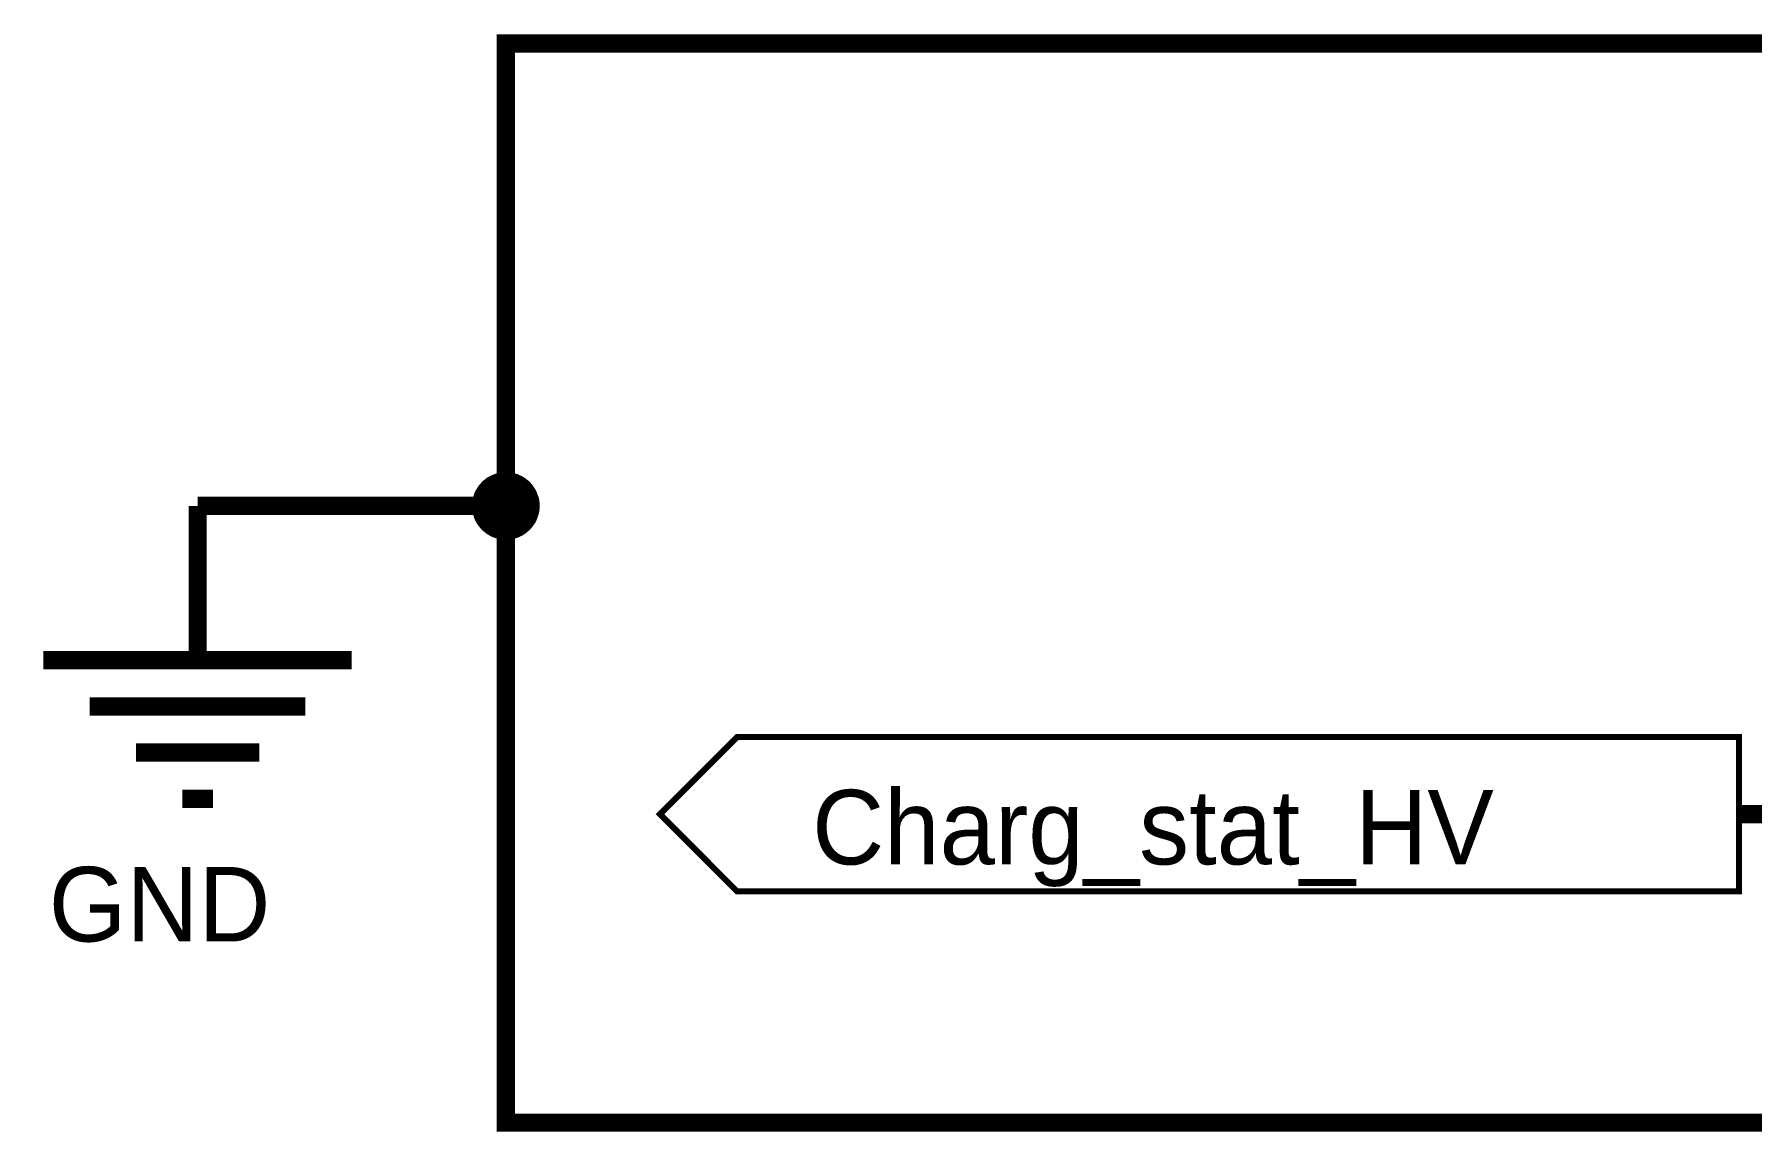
# Model space of a CAD drawing. Header units: millimetres. Extents: x 0 to 9.5, y 0 to 7.5.
# Drawn here: x 1.195 to 2.309, y 5.994 to 6.706 of the extents above; entities that cross this region are included whole.
import ezdxf

# ---------------------------------------------------------------- set-up
doc = ezdxf.new("R2010")
doc.units = ezdxf.units.MM
doc.header["$MEASUREMENT"] = 0
doc.layers.add('Sheet', color=255, linetype='Continuous')

msp = doc.modelspace()

# ---------------------------------------------------------------- linework, layer by layer
at = {"layer": 'Sheet'}
for points, const_width in [([(2.6003, 6.7), (1.5005, 6.7), (1.5005, 6.4), (1.5005, 5.9999), (2.5004, 5.9999)], 0.0118), ([(1.4805, 6.4), (1.4805, 6.401), (1.4806, 6.4021), (1.4807, 6.403), (1.4809, 6.4041), (1.4811, 6.405), (1.4814, 6.4059), (1.4817, 6.4069), (1.482, 6.4078), (1.4824, 6.4086), (1.4829, 6.4095), (1.4834, 6.4103), (1.4839, 6.4111), (1.4844, 6.4119), (1.4851, 6.4127), (1.4857, 6.4134), (1.4863, 6.4141), (1.487, 6.4148), (1.4878, 6.4154), (1.4885, 6.4159), (1.4893, 6.4166), (1.4901, 6.417), (1.4909, 6.4175), (1.4918, 6.4179), (1.4927, 6.4183), (1.4936, 6.4187), (1.4945, 6.419), (1.4955, 6.4193), (1.4964, 6.4195), (1.4975, 6.4197), (1.4984, 6.4198), (1.4994, 6.4199), (1.5005, 6.4199)], 0.0039), ([(1.4805, 6.4), (1.4805, 6.401), (1.4806, 6.4021), (1.4807, 6.403), (1.4809, 6.4041), (1.4811, 6.405), (1.4814, 6.4059), (1.4817, 6.4069), (1.482, 6.4078), (1.4824, 6.4086), (1.4829, 6.4095), (1.4834, 6.4103), (1.4839, 6.4111), (1.4844, 6.4119), (1.4851, 6.4127), (1.4857, 6.4134), (1.4863, 6.4141), (1.487, 6.4148), (1.4878, 6.4154), (1.4885, 6.4159), (1.4893, 6.4166), (1.4901, 6.417), (1.4909, 6.4175), (1.4918, 6.4179), (1.4927, 6.4183), (1.4936, 6.4187), (1.4945, 6.419), (1.4955, 6.4193), (1.4964, 6.4195), (1.4975, 6.4197), (1.4984, 6.4198), (1.4994, 6.4199), (1.5005, 6.4199)], 0.0039), ([(1.4805, 6.4), (1.4805, 6.401), (1.4806, 6.4021), (1.4807, 6.403), (1.4809, 6.4041), (1.4811, 6.405), (1.4814, 6.4059), (1.4817, 6.4069), (1.482, 6.4078), (1.4824, 6.4086), (1.4829, 6.4095), (1.4834, 6.4103), (1.4839, 6.4111), (1.4844, 6.4119), (1.4851, 6.4127), (1.4857, 6.4134), (1.4863, 6.4141), (1.487, 6.4148), (1.4878, 6.4154), (1.4885, 6.4159), (1.4893, 6.4166), (1.4901, 6.417), (1.4909, 6.4175), (1.4918, 6.4179), (1.4927, 6.4183), (1.4936, 6.4187), (1.4945, 6.419), (1.4955, 6.4193), (1.4964, 6.4195), (1.4975, 6.4197), (1.4984, 6.4198), (1.4994, 6.4199), (1.5005, 6.4199)], 0.0039), ([(1.4805, 6.4), (1.4805, 6.401), (1.4806, 6.4021), (1.4807, 6.403), (1.4809, 6.4041), (1.4811, 6.405), (1.4814, 6.4059), (1.4817, 6.4069), (1.482, 6.4078), (1.4824, 6.4086), (1.4829, 6.4095), (1.4834, 6.4103), (1.4839, 6.4111), (1.4844, 6.4119), (1.4851, 6.4127), (1.4857, 6.4134), (1.4863, 6.4141), (1.487, 6.4148), (1.4878, 6.4154), (1.4885, 6.4159), (1.4893, 6.4166), (1.4901, 6.417), (1.4909, 6.4175), (1.4918, 6.4179), (1.4927, 6.4183), (1.4936, 6.4187), (1.4945, 6.419), (1.4955, 6.4193), (1.4964, 6.4195), (1.4975, 6.4197), (1.4984, 6.4198), (1.4994, 6.4199), (1.5005, 6.4199)], 0.0039), ([(1.4805, 6.4), (1.4805, 6.401), (1.4806, 6.4021), (1.4807, 6.403), (1.4809, 6.4041), (1.4811, 6.405), (1.4814, 6.4059), (1.4817, 6.4069), (1.482, 6.4078), (1.4824, 6.4086), (1.4829, 6.4095), (1.4834, 6.4103), (1.4839, 6.4111), (1.4844, 6.4119), (1.4851, 6.4127), (1.4857, 6.4134), (1.4863, 6.4141), (1.487, 6.4148), (1.4878, 6.4154), (1.4885, 6.4159), (1.4893, 6.4166), (1.4901, 6.417), (1.4909, 6.4175), (1.4918, 6.4179), (1.4927, 6.4183), (1.4936, 6.4187), (1.4945, 6.419), (1.4955, 6.4193), (1.4964, 6.4195), (1.4975, 6.4197), (1.4984, 6.4198), (1.4994, 6.4199), (1.5005, 6.4199)], 0.0039), ([(1.4805, 6.4), (1.4805, 6.401), (1.4806, 6.4021), (1.4807, 6.403), (1.4809, 6.4041), (1.4811, 6.405), (1.4814, 6.4059), (1.4817, 6.4069), (1.482, 6.4078), (1.4824, 6.4086), (1.4829, 6.4095), (1.4834, 6.4103), (1.4839, 6.4111), (1.4844, 6.4119), (1.4851, 6.4127), (1.4857, 6.4134), (1.4863, 6.4141), (1.487, 6.4148), (1.4878, 6.4154), (1.4885, 6.4159), (1.4893, 6.4166), (1.4901, 6.417), (1.4909, 6.4175), (1.4918, 6.4179), (1.4927, 6.4183), (1.4936, 6.4187), (1.4945, 6.419), (1.4955, 6.4193), (1.4964, 6.4195), (1.4975, 6.4197), (1.4984, 6.4198), (1.4994, 6.4199), (1.5005, 6.4199)], 0.0039), ([(1.4805, 6.4), (1.4805, 6.401), (1.4806, 6.4021), (1.4807, 6.403), (1.4809, 6.4041), (1.4811, 6.405), (1.4814, 6.4059), (1.4817, 6.4069), (1.482, 6.4078), (1.4824, 6.4086), (1.4829, 6.4095), (1.4834, 6.4103), (1.4839, 6.4111), (1.4844, 6.4119), (1.4851, 6.4127), (1.4857, 6.4134), (1.4863, 6.4141), (1.487, 6.4148), (1.4878, 6.4154), (1.4885, 6.4159), (1.4893, 6.4166), (1.4901, 6.417), (1.4909, 6.4175), (1.4918, 6.4179), (1.4927, 6.4183), (1.4936, 6.4187), (1.4945, 6.419), (1.4955, 6.4193), (1.4964, 6.4195), (1.4975, 6.4197), (1.4984, 6.4198), (1.4994, 6.4199), (1.5005, 6.4199)], 0.0039), ([(1.4805, 6.4), (1.4805, 6.401), (1.4806, 6.4021), (1.4807, 6.403), (1.4809, 6.4041), (1.4811, 6.405), (1.4814, 6.4059), (1.4817, 6.4069), (1.482, 6.4078), (1.4824, 6.4086), (1.4829, 6.4095), (1.4834, 6.4103), (1.4839, 6.4111), (1.4844, 6.4119), (1.4851, 6.4127), (1.4857, 6.4134), (1.4863, 6.4141), (1.487, 6.4148), (1.4878, 6.4154), (1.4885, 6.4159), (1.4893, 6.4166), (1.4901, 6.417), (1.4909, 6.4175), (1.4918, 6.4179), (1.4927, 6.4183), (1.4936, 6.4187), (1.4945, 6.419), (1.4955, 6.4193), (1.4964, 6.4195), (1.4975, 6.4197), (1.4984, 6.4198), (1.4994, 6.4199), (1.5005, 6.4199)], 0.0039), ([(1.5005, 6.4199), (1.5005, 6.4199)], 0.0039), ([(1.5005, 6.4199), (1.5015, 6.4199), (1.5026, 6.4198), (1.5035, 6.4197), (1.5045, 6.4195), (1.5055, 6.4193), (1.5064, 6.419), (1.5074, 6.4187), (1.5083, 6.4183), (1.5091, 6.4179), (1.5101, 6.4175), (1.5109, 6.417), (1.5116, 6.4166), (1.5125, 6.4159), (1.5132, 6.4154), (1.5139, 6.4148), (1.5147, 6.4141), (1.5153, 6.4134), (1.5159, 6.4127), (1.5165, 6.4119), (1.517, 6.4111), (1.5176, 6.4103), (1.5181, 6.4095), (1.5185, 6.4086), (1.5189, 6.4078), (1.5192, 6.4069), (1.5195, 6.4059), (1.5199, 6.405), (1.5201, 6.4041), (1.5203, 6.403), (1.5204, 6.4021), (1.5205, 6.401), (1.5205, 6.4)], 0.0039), ([(1.5005, 6.4199), (1.5005, 6.4199)], 0.0039), ([(1.5005, 6.4199), (1.5015, 6.4199), (1.5026, 6.4198), (1.5035, 6.4197), (1.5045, 6.4195), (1.5055, 6.4193), (1.5064, 6.419), (1.5074, 6.4187), (1.5083, 6.4183), (1.5091, 6.4179), (1.5101, 6.4175), (1.5109, 6.417), (1.5116, 6.4166), (1.5125, 6.4159), (1.5132, 6.4154), (1.5139, 6.4148), (1.5147, 6.4141), (1.5153, 6.4134), (1.5159, 6.4127), (1.5165, 6.4119), (1.517, 6.4111), (1.5176, 6.4103), (1.5181, 6.4095), (1.5185, 6.4086), (1.5189, 6.4078), (1.5192, 6.4069), (1.5195, 6.4059), (1.5199, 6.405), (1.5201, 6.4041), (1.5203, 6.403), (1.5204, 6.4021), (1.5205, 6.401), (1.5205, 6.4)], 0.0039), ([(1.5005, 6.4199), (1.5005, 6.4199)], 0.0039), ([(1.5005, 6.4199), (1.5015, 6.4199), (1.5026, 6.4198), (1.5035, 6.4197), (1.5045, 6.4195), (1.5055, 6.4193), (1.5064, 6.419), (1.5074, 6.4187), (1.5083, 6.4183), (1.5091, 6.4179), (1.5101, 6.4175), (1.5109, 6.417), (1.5116, 6.4166), (1.5125, 6.4159), (1.5132, 6.4154), (1.5139, 6.4148), (1.5147, 6.4141), (1.5153, 6.4134), (1.5159, 6.4127), (1.5165, 6.4119), (1.517, 6.4111), (1.5176, 6.4103), (1.5181, 6.4095), (1.5185, 6.4086), (1.5189, 6.4078), (1.5192, 6.4069), (1.5195, 6.4059), (1.5199, 6.405), (1.5201, 6.4041), (1.5203, 6.403), (1.5204, 6.4021), (1.5205, 6.401), (1.5205, 6.4)], 0.0039), ([(1.5005, 6.4199), (1.5005, 6.4199)], 0.0039), ([(1.5005, 6.4199), (1.5015, 6.4199), (1.5026, 6.4198), (1.5035, 6.4197), (1.5045, 6.4195), (1.5055, 6.4193), (1.5064, 6.419), (1.5074, 6.4187), (1.5083, 6.4183), (1.5091, 6.4179), (1.5101, 6.4175), (1.5109, 6.417), (1.5116, 6.4166), (1.5125, 6.4159), (1.5132, 6.4154), (1.5139, 6.4148), (1.5147, 6.4141), (1.5153, 6.4134), (1.5159, 6.4127), (1.5165, 6.4119), (1.517, 6.4111), (1.5176, 6.4103), (1.5181, 6.4095), (1.5185, 6.4086), (1.5189, 6.4078), (1.5192, 6.4069), (1.5195, 6.4059), (1.5199, 6.405), (1.5201, 6.4041), (1.5203, 6.403), (1.5204, 6.4021), (1.5205, 6.401), (1.5205, 6.4)], 0.0039), ([(1.5005, 6.4199), (1.5005, 6.4199)], 0.0039), ([(1.5005, 6.4199), (1.5015, 6.4199), (1.5026, 6.4198), (1.5035, 6.4197), (1.5045, 6.4195), (1.5055, 6.4193), (1.5064, 6.419), (1.5074, 6.4187), (1.5083, 6.4183), (1.5091, 6.4179), (1.5101, 6.4175), (1.5109, 6.417), (1.5116, 6.4166), (1.5125, 6.4159), (1.5132, 6.4154), (1.5139, 6.4148), (1.5147, 6.4141), (1.5153, 6.4134), (1.5159, 6.4127), (1.5165, 6.4119), (1.517, 6.4111), (1.5176, 6.4103), (1.5181, 6.4095), (1.5185, 6.4086), (1.5189, 6.4078), (1.5192, 6.4069), (1.5195, 6.4059), (1.5199, 6.405), (1.5201, 6.4041), (1.5203, 6.403), (1.5204, 6.4021), (1.5205, 6.401), (1.5205, 6.4)], 0.0039), ([(1.5005, 6.4199), (1.5005, 6.4199)], 0.0039), ([(1.5005, 6.4199), (1.5015, 6.4199), (1.5026, 6.4198), (1.5035, 6.4197), (1.5045, 6.4195), (1.5055, 6.4193), (1.5064, 6.419), (1.5074, 6.4187), (1.5083, 6.4183), (1.5091, 6.4179), (1.5101, 6.4175), (1.5109, 6.417), (1.5116, 6.4166), (1.5125, 6.4159), (1.5132, 6.4154), (1.5139, 6.4148), (1.5147, 6.4141), (1.5153, 6.4134), (1.5159, 6.4127), (1.5165, 6.4119), (1.517, 6.4111), (1.5176, 6.4103), (1.5181, 6.4095), (1.5185, 6.4086), (1.5189, 6.4078), (1.5192, 6.4069), (1.5195, 6.4059), (1.5199, 6.405), (1.5201, 6.4041), (1.5203, 6.403), (1.5204, 6.4021), (1.5205, 6.401), (1.5205, 6.4)], 0.0039), ([(1.5005, 6.4199), (1.5005, 6.4199)], 0.0039), ([(1.5005, 6.4199), (1.5015, 6.4199), (1.5026, 6.4198), (1.5035, 6.4197), (1.5045, 6.4195), (1.5055, 6.4193), (1.5064, 6.419), (1.5074, 6.4187), (1.5083, 6.4183), (1.5091, 6.4179), (1.5101, 6.4175), (1.5109, 6.417), (1.5116, 6.4166), (1.5125, 6.4159), (1.5132, 6.4154), (1.5139, 6.4148), (1.5147, 6.4141), (1.5153, 6.4134), (1.5159, 6.4127), (1.5165, 6.4119), (1.517, 6.4111), (1.5176, 6.4103), (1.5181, 6.4095), (1.5185, 6.4086), (1.5189, 6.4078), (1.5192, 6.4069), (1.5195, 6.4059), (1.5199, 6.405), (1.5201, 6.4041), (1.5203, 6.403), (1.5204, 6.4021), (1.5205, 6.401), (1.5205, 6.4)], 0.0039), ([(1.5005, 6.4199), (1.5005, 6.4199)], 0.0039), ([(1.5005, 6.4199), (1.5015, 6.4199), (1.5026, 6.4198), (1.5035, 6.4197), (1.5045, 6.4195), (1.5055, 6.4193), (1.5064, 6.419), (1.5074, 6.4187), (1.5083, 6.4183), (1.5091, 6.4179), (1.5101, 6.4175), (1.5109, 6.417), (1.5116, 6.4166), (1.5125, 6.4159), (1.5132, 6.4154), (1.5139, 6.4148), (1.5147, 6.4141), (1.5153, 6.4134), (1.5159, 6.4127), (1.5165, 6.4119), (1.517, 6.4111), (1.5176, 6.4103), (1.5181, 6.4095), (1.5185, 6.4086), (1.5189, 6.4078), (1.5192, 6.4069), (1.5195, 6.4059), (1.5199, 6.405), (1.5201, 6.4041), (1.5203, 6.403), (1.5204, 6.4021), (1.5205, 6.401), (1.5205, 6.4)], 0.0039), ([(1.3006, 6.4), (1.3006, 6.2999)], 0.0118), ([(1.3006, 6.4), (1.5005, 6.4)], 0.0118), ([(1.5005, 6.38), (1.4994, 6.38), (1.4984, 6.3801), (1.4975, 6.3802), (1.4964, 6.3804), (1.4955, 6.3806), (1.4945, 6.3809), (1.4936, 6.3812), (1.4927, 6.3815), (1.4918, 6.382), (1.4909, 6.3824), (1.4901, 6.3829), (1.4893, 6.3834), (1.4885, 6.3839), (1.4878, 6.3846), (1.487, 6.3852), (1.4863, 6.3858), (1.4857, 6.3865), (1.4851, 6.3873), (1.4844, 6.388), (1.4839, 6.3888), (1.4834, 6.3896), (1.4829, 6.3904), (1.4824, 6.3913), (1.482, 6.3922), (1.4817, 6.3931), (1.4814, 6.3941), (1.4811, 6.395), (1.4809, 6.3959), (1.4807, 6.397), (1.4806, 6.3979), (1.4805, 6.399), (1.4805, 6.4)], 0.0039), ([(1.4805, 6.4), (1.4805, 6.4)], 0.0039), ([(1.5005, 6.38), (1.4994, 6.38), (1.4984, 6.3801), (1.4975, 6.3802), (1.4964, 6.3804), (1.4955, 6.3806), (1.4945, 6.3809), (1.4936, 6.3812), (1.4927, 6.3815), (1.4918, 6.382), (1.4909, 6.3824), (1.4901, 6.3829), (1.4893, 6.3834), (1.4885, 6.3839), (1.4878, 6.3846), (1.487, 6.3852), (1.4863, 6.3858), (1.4857, 6.3865), (1.4851, 6.3873), (1.4844, 6.388), (1.4839, 6.3888), (1.4834, 6.3896), (1.4829, 6.3904), (1.4824, 6.3913), (1.482, 6.3922), (1.4817, 6.3931), (1.4814, 6.3941), (1.4811, 6.395), (1.4809, 6.3959), (1.4807, 6.397), (1.4806, 6.3979), (1.4805, 6.399), (1.4805, 6.4)], 0.0039), ([(1.4805, 6.4), (1.4805, 6.4)], 0.0039), ([(1.5005, 6.38), (1.4994, 6.38), (1.4984, 6.3801), (1.4975, 6.3802), (1.4964, 6.3804), (1.4955, 6.3806), (1.4945, 6.3809), (1.4936, 6.3812), (1.4927, 6.3815), (1.4918, 6.382), (1.4909, 6.3824), (1.4901, 6.3829), (1.4893, 6.3834), (1.4885, 6.3839), (1.4878, 6.3846), (1.487, 6.3852), (1.4863, 6.3858), (1.4857, 6.3865), (1.4851, 6.3873), (1.4844, 6.388), (1.4839, 6.3888), (1.4834, 6.3896), (1.4829, 6.3904), (1.4824, 6.3913), (1.482, 6.3922), (1.4817, 6.3931), (1.4814, 6.3941), (1.4811, 6.395), (1.4809, 6.3959), (1.4807, 6.397), (1.4806, 6.3979), (1.4805, 6.399), (1.4805, 6.4)], 0.0039), ([(1.4805, 6.4), (1.4805, 6.4)], 0.0039), ([(1.5005, 6.38), (1.4994, 6.38), (1.4984, 6.3801), (1.4975, 6.3802), (1.4964, 6.3804), (1.4955, 6.3806), (1.4945, 6.3809), (1.4936, 6.3812), (1.4927, 6.3815), (1.4918, 6.382), (1.4909, 6.3824), (1.4901, 6.3829), (1.4893, 6.3834), (1.4885, 6.3839), (1.4878, 6.3846), (1.487, 6.3852), (1.4863, 6.3858), (1.4857, 6.3865), (1.4851, 6.3873), (1.4844, 6.388), (1.4839, 6.3888), (1.4834, 6.3896), (1.4829, 6.3904), (1.4824, 6.3913), (1.482, 6.3922), (1.4817, 6.3931), (1.4814, 6.3941), (1.4811, 6.395), (1.4809, 6.3959), (1.4807, 6.397), (1.4806, 6.3979), (1.4805, 6.399), (1.4805, 6.4)], 0.0039), ([(1.4805, 6.4), (1.4805, 6.4)], 0.0039), ([(1.5005, 6.38), (1.4994, 6.38), (1.4984, 6.3801), (1.4975, 6.3802), (1.4964, 6.3804), (1.4955, 6.3806), (1.4945, 6.3809), (1.4936, 6.3812), (1.4927, 6.3815), (1.4918, 6.382), (1.4909, 6.3824), (1.4901, 6.3829), (1.4893, 6.3834), (1.4885, 6.3839), (1.4878, 6.3846), (1.487, 6.3852), (1.4863, 6.3858), (1.4857, 6.3865), (1.4851, 6.3873), (1.4844, 6.388), (1.4839, 6.3888), (1.4834, 6.3896), (1.4829, 6.3904), (1.4824, 6.3913), (1.482, 6.3922), (1.4817, 6.3931), (1.4814, 6.3941), (1.4811, 6.395), (1.4809, 6.3959), (1.4807, 6.397), (1.4806, 6.3979), (1.4805, 6.399), (1.4805, 6.4)], 0.0039), ([(1.4805, 6.4), (1.4805, 6.4)], 0.0039), ([(1.5005, 6.38), (1.4994, 6.38), (1.4984, 6.3801), (1.4975, 6.3802), (1.4964, 6.3804), (1.4955, 6.3806), (1.4945, 6.3809), (1.4936, 6.3812), (1.4927, 6.3815), (1.4918, 6.382), (1.4909, 6.3824), (1.4901, 6.3829), (1.4893, 6.3834), (1.4885, 6.3839), (1.4878, 6.3846), (1.487, 6.3852), (1.4863, 6.3858), (1.4857, 6.3865), (1.4851, 6.3873), (1.4844, 6.388), (1.4839, 6.3888), (1.4834, 6.3896), (1.4829, 6.3904), (1.4824, 6.3913), (1.482, 6.3922), (1.4817, 6.3931), (1.4814, 6.3941), (1.4811, 6.395), (1.4809, 6.3959), (1.4807, 6.397), (1.4806, 6.3979), (1.4805, 6.399), (1.4805, 6.4)], 0.0039), ([(1.4805, 6.4), (1.4805, 6.4)], 0.0039), ([(1.5005, 6.38), (1.4994, 6.38), (1.4984, 6.3801), (1.4975, 6.3802), (1.4964, 6.3804), (1.4955, 6.3806), (1.4945, 6.3809), (1.4936, 6.3812), (1.4927, 6.3815), (1.4918, 6.382), (1.4909, 6.3824), (1.4901, 6.3829), (1.4893, 6.3834), (1.4885, 6.3839), (1.4878, 6.3846), (1.487, 6.3852), (1.4863, 6.3858), (1.4857, 6.3865), (1.4851, 6.3873), (1.4844, 6.388), (1.4839, 6.3888), (1.4834, 6.3896), (1.4829, 6.3904), (1.4824, 6.3913), (1.482, 6.3922), (1.4817, 6.3931), (1.4814, 6.3941), (1.4811, 6.395), (1.4809, 6.3959), (1.4807, 6.397), (1.4806, 6.3979), (1.4805, 6.399), (1.4805, 6.4)], 0.0039), ([(1.4805, 6.4), (1.4805, 6.4)], 0.0039), ([(1.5005, 6.38), (1.4994, 6.38), (1.4984, 6.3801), (1.4975, 6.3802), (1.4964, 6.3804), (1.4955, 6.3806), (1.4945, 6.3809), (1.4936, 6.3812), (1.4927, 6.3815), (1.4918, 6.382), (1.4909, 6.3824), (1.4901, 6.3829), (1.4893, 6.3834), (1.4885, 6.3839), (1.4878, 6.3846), (1.487, 6.3852), (1.4863, 6.3858), (1.4857, 6.3865), (1.4851, 6.3873), (1.4844, 6.388), (1.4839, 6.3888), (1.4834, 6.3896), (1.4829, 6.3904), (1.4824, 6.3913), (1.482, 6.3922), (1.4817, 6.3931), (1.4814, 6.3941), (1.4811, 6.395), (1.4809, 6.3959), (1.4807, 6.397), (1.4806, 6.3979), (1.4805, 6.399), (1.4805, 6.4)], 0.0039), ([(1.4805, 6.4), (1.4805, 6.4)], 0.0039), ([(1.5205, 6.4), (1.5205, 6.399), (1.5204, 6.3979), (1.5203, 6.397), (1.5201, 6.3959), (1.5199, 6.395), (1.5195, 6.3941), (1.5192, 6.3931), (1.5189, 6.3922), (1.5185, 6.3913), (1.5181, 6.3904), (1.5176, 6.3896), (1.517, 6.3888), (1.5165, 6.388), (1.5159, 6.3873), (1.5153, 6.3865), (1.5147, 6.3858), (1.5139, 6.3852), (1.5132, 6.3846), (1.5125, 6.3839), (1.5116, 6.3834), (1.5109, 6.3829), (1.5101, 6.3824), (1.5091, 6.382), (1.5083, 6.3815), (1.5074, 6.3812), (1.5064, 6.3809), (1.5055, 6.3806), (1.5045, 6.3804), (1.5035, 6.3802), (1.5026, 6.3801), (1.5015, 6.38), (1.5005, 6.38)], 0.0039), ([(1.5205, 6.4), (1.5205, 6.399), (1.5204, 6.3979), (1.5203, 6.397), (1.5201, 6.3959), (1.5199, 6.395), (1.5195, 6.3941), (1.5192, 6.3931), (1.5189, 6.3922), (1.5185, 6.3913), (1.5181, 6.3904), (1.5176, 6.3896), (1.517, 6.3888), (1.5165, 6.388), (1.5159, 6.3873), (1.5153, 6.3865), (1.5147, 6.3858), (1.5139, 6.3852), (1.5132, 6.3846), (1.5125, 6.3839), (1.5116, 6.3834), (1.5109, 6.3829), (1.5101, 6.3824), (1.5091, 6.382), (1.5083, 6.3815), (1.5074, 6.3812), (1.5064, 6.3809), (1.5055, 6.3806), (1.5045, 6.3804), (1.5035, 6.3802), (1.5026, 6.3801), (1.5015, 6.38), (1.5005, 6.38)], 0.0039), ([(1.5205, 6.4), (1.5205, 6.399), (1.5204, 6.3979), (1.5203, 6.397), (1.5201, 6.3959), (1.5199, 6.395), (1.5195, 6.3941), (1.5192, 6.3931), (1.5189, 6.3922), (1.5185, 6.3913), (1.5181, 6.3904), (1.5176, 6.3896), (1.517, 6.3888), (1.5165, 6.388), (1.5159, 6.3873), (1.5153, 6.3865), (1.5147, 6.3858), (1.5139, 6.3852), (1.5132, 6.3846), (1.5125, 6.3839), (1.5116, 6.3834), (1.5109, 6.3829), (1.5101, 6.3824), (1.5091, 6.382), (1.5083, 6.3815), (1.5074, 6.3812), (1.5064, 6.3809), (1.5055, 6.3806), (1.5045, 6.3804), (1.5035, 6.3802), (1.5026, 6.3801), (1.5015, 6.38), (1.5005, 6.38)], 0.0039), ([(1.5205, 6.4), (1.5205, 6.399), (1.5204, 6.3979), (1.5203, 6.397), (1.5201, 6.3959), (1.5199, 6.395), (1.5195, 6.3941), (1.5192, 6.3931), (1.5189, 6.3922), (1.5185, 6.3913), (1.5181, 6.3904), (1.5176, 6.3896), (1.517, 6.3888), (1.5165, 6.388), (1.5159, 6.3873), (1.5153, 6.3865), (1.5147, 6.3858), (1.5139, 6.3852), (1.5132, 6.3846), (1.5125, 6.3839), (1.5116, 6.3834), (1.5109, 6.3829), (1.5101, 6.3824), (1.5091, 6.382), (1.5083, 6.3815), (1.5074, 6.3812), (1.5064, 6.3809), (1.5055, 6.3806), (1.5045, 6.3804), (1.5035, 6.3802), (1.5026, 6.3801), (1.5015, 6.38), (1.5005, 6.38)], 0.0039), ([(1.5205, 6.4), (1.5205, 6.399), (1.5204, 6.3979), (1.5203, 6.397), (1.5201, 6.3959), (1.5199, 6.395), (1.5195, 6.3941), (1.5192, 6.3931), (1.5189, 6.3922), (1.5185, 6.3913), (1.5181, 6.3904), (1.5176, 6.3896), (1.517, 6.3888), (1.5165, 6.388), (1.5159, 6.3873), (1.5153, 6.3865), (1.5147, 6.3858), (1.5139, 6.3852), (1.5132, 6.3846), (1.5125, 6.3839), (1.5116, 6.3834), (1.5109, 6.3829), (1.5101, 6.3824), (1.5091, 6.382), (1.5083, 6.3815), (1.5074, 6.3812), (1.5064, 6.3809), (1.5055, 6.3806), (1.5045, 6.3804), (1.5035, 6.3802), (1.5026, 6.3801), (1.5015, 6.38), (1.5005, 6.38)], 0.0039), ([(1.5205, 6.4), (1.5205, 6.399), (1.5204, 6.3979), (1.5203, 6.397), (1.5201, 6.3959), (1.5199, 6.395), (1.5195, 6.3941), (1.5192, 6.3931), (1.5189, 6.3922), (1.5185, 6.3913), (1.5181, 6.3904), (1.5176, 6.3896), (1.517, 6.3888), (1.5165, 6.388), (1.5159, 6.3873), (1.5153, 6.3865), (1.5147, 6.3858), (1.5139, 6.3852), (1.5132, 6.3846), (1.5125, 6.3839), (1.5116, 6.3834), (1.5109, 6.3829), (1.5101, 6.3824), (1.5091, 6.382), (1.5083, 6.3815), (1.5074, 6.3812), (1.5064, 6.3809), (1.5055, 6.3806), (1.5045, 6.3804), (1.5035, 6.3802), (1.5026, 6.3801), (1.5015, 6.38), (1.5005, 6.38)], 0.0039), ([(1.5205, 6.4), (1.5205, 6.399), (1.5204, 6.3979), (1.5203, 6.397), (1.5201, 6.3959), (1.5199, 6.395), (1.5195, 6.3941), (1.5192, 6.3931), (1.5189, 6.3922), (1.5185, 6.3913), (1.5181, 6.3904), (1.5176, 6.3896), (1.517, 6.3888), (1.5165, 6.388), (1.5159, 6.3873), (1.5153, 6.3865), (1.5147, 6.3858), (1.5139, 6.3852), (1.5132, 6.3846), (1.5125, 6.3839), (1.5116, 6.3834), (1.5109, 6.3829), (1.5101, 6.3824), (1.5091, 6.382), (1.5083, 6.3815), (1.5074, 6.3812), (1.5064, 6.3809), (1.5055, 6.3806), (1.5045, 6.3804), (1.5035, 6.3802), (1.5026, 6.3801), (1.5015, 6.38), (1.5005, 6.38)], 0.0039), ([(1.5205, 6.4), (1.5205, 6.399), (1.5204, 6.3979), (1.5203, 6.397), (1.5201, 6.3959), (1.5199, 6.395), (1.5195, 6.3941), (1.5192, 6.3931), (1.5189, 6.3922), (1.5185, 6.3913), (1.5181, 6.3904), (1.5176, 6.3896), (1.517, 6.3888), (1.5165, 6.388), (1.5159, 6.3873), (1.5153, 6.3865), (1.5147, 6.3858), (1.5139, 6.3852), (1.5132, 6.3846), (1.5125, 6.3839), (1.5116, 6.3834), (1.5109, 6.3829), (1.5101, 6.3824), (1.5091, 6.382), (1.5083, 6.3815), (1.5074, 6.3812), (1.5064, 6.3809), (1.5055, 6.3806), (1.5045, 6.3804), (1.5035, 6.3802), (1.5026, 6.3801), (1.5015, 6.38), (1.5005, 6.38)], 0.0039), ([(1.5205, 6.4), (1.5205, 6.4), (1.5205, 6.4), (1.5205, 6.4), (1.5205, 6.4), (1.5205, 6.4), (1.5205, 6.4), (1.5205, 6.4), (1.5205, 6.4), (1.5205, 6.4), (1.5205, 6.4), (1.5205, 6.4), (1.5205, 6.4), (1.5205, 6.4), (1.5205, 6.4), (1.5205, 6.4), (1.5205, 6.4), (1.5205, 6.4), (1.5205, 6.4), (1.5205, 6.4), (1.5205, 6.4), (1.5205, 6.4), (1.5205, 6.4), (1.5205, 6.4), (1.5205, 6.4), (1.5205, 6.4), (1.5205, 6.4), (1.5205, 6.4), (1.5205, 6.4), (1.5205, 6.4), (1.5205, 6.4), (1.5205, 6.4), (1.5205, 6.4)], 0.0039), ([(1.5205, 6.4), (1.5205, 6.4)], 0.0039), ([(1.5205, 6.4), (1.5205, 6.4), (1.5205, 6.4), (1.5205, 6.4), (1.5205, 6.4), (1.5205, 6.4), (1.5205, 6.4), (1.5205, 6.4), (1.5205, 6.4), (1.5205, 6.4), (1.5205, 6.4), (1.5205, 6.4), (1.5205, 6.4), (1.5205, 6.4), (1.5205, 6.4), (1.5205, 6.4), (1.5205, 6.4), (1.5205, 6.4), (1.5205, 6.4), (1.5205, 6.4), (1.5205, 6.4), (1.5205, 6.4), (1.5205, 6.4), (1.5205, 6.4), (1.5205, 6.4), (1.5205, 6.4), (1.5205, 6.4), (1.5205, 6.4), (1.5205, 6.4), (1.5205, 6.4), (1.5205, 6.4), (1.5205, 6.4), (1.5205, 6.4)], 0.0039), ([(1.5205, 6.4), (1.5205, 6.4)], 0.0039), ([(1.5205, 6.4), (1.5205, 6.4), (1.5205, 6.4), (1.5205, 6.4), (1.5205, 6.4), (1.5205, 6.4), (1.5205, 6.4), (1.5205, 6.4), (1.5205, 6.4), (1.5205, 6.4), (1.5205, 6.4), (1.5205, 6.4), (1.5205, 6.4), (1.5205, 6.4), (1.5205, 6.4), (1.5205, 6.4), (1.5205, 6.4), (1.5205, 6.4), (1.5205, 6.4), (1.5205, 6.4), (1.5205, 6.4), (1.5205, 6.4), (1.5205, 6.4), (1.5205, 6.4), (1.5205, 6.4), (1.5205, 6.4), (1.5205, 6.4), (1.5205, 6.4), (1.5205, 6.4), (1.5205, 6.4), (1.5205, 6.4), (1.5205, 6.4), (1.5205, 6.4)], 0.0039), ([(1.5205, 6.4), (1.5205, 6.4)], 0.0039), ([(1.5205, 6.4), (1.5205, 6.4), (1.5205, 6.4), (1.5205, 6.4), (1.5205, 6.4), (1.5205, 6.4), (1.5205, 6.4), (1.5205, 6.4), (1.5205, 6.4), (1.5205, 6.4), (1.5205, 6.4), (1.5205, 6.4), (1.5205, 6.4), (1.5205, 6.4), (1.5205, 6.4), (1.5205, 6.4), (1.5205, 6.4), (1.5205, 6.4), (1.5205, 6.4), (1.5205, 6.4), (1.5205, 6.4), (1.5205, 6.4), (1.5205, 6.4), (1.5205, 6.4), (1.5205, 6.4), (1.5205, 6.4), (1.5205, 6.4), (1.5205, 6.4), (1.5205, 6.4), (1.5205, 6.4), (1.5205, 6.4), (1.5205, 6.4), (1.5205, 6.4)], 0.0039), ([(1.5205, 6.4), (1.5205, 6.4)], 0.0039), ([(1.5205, 6.4), (1.5205, 6.4), (1.5205, 6.4), (1.5205, 6.4), (1.5205, 6.4), (1.5205, 6.4), (1.5205, 6.4), (1.5205, 6.4), (1.5205, 6.4), (1.5205, 6.4), (1.5205, 6.4), (1.5205, 6.4), (1.5205, 6.4), (1.5205, 6.4), (1.5205, 6.4), (1.5205, 6.4), (1.5205, 6.4), (1.5205, 6.4), (1.5205, 6.4), (1.5205, 6.4), (1.5205, 6.4), (1.5205, 6.4), (1.5205, 6.4), (1.5205, 6.4), (1.5205, 6.4), (1.5205, 6.4), (1.5205, 6.4), (1.5205, 6.4), (1.5205, 6.4), (1.5205, 6.4), (1.5205, 6.4), (1.5205, 6.4), (1.5205, 6.4)], 0.0039), ([(1.5205, 6.4), (1.5205, 6.4)], 0.0039), ([(1.5205, 6.4), (1.5205, 6.4), (1.5205, 6.4), (1.5205, 6.4), (1.5205, 6.4), (1.5205, 6.4), (1.5205, 6.4), (1.5205, 6.4), (1.5205, 6.4), (1.5205, 6.4), (1.5205, 6.4), (1.5205, 6.4), (1.5205, 6.4), (1.5205, 6.4), (1.5205, 6.4), (1.5205, 6.4), (1.5205, 6.4), (1.5205, 6.4), (1.5205, 6.4), (1.5205, 6.4), (1.5205, 6.4), (1.5205, 6.4), (1.5205, 6.4), (1.5205, 6.4), (1.5205, 6.4), (1.5205, 6.4), (1.5205, 6.4), (1.5205, 6.4), (1.5205, 6.4), (1.5205, 6.4), (1.5205, 6.4), (1.5205, 6.4), (1.5205, 6.4)], 0.0039), ([(1.5205, 6.4), (1.5205, 6.4)], 0.0039), ([(1.5205, 6.4), (1.5205, 6.4), (1.5205, 6.4), (1.5205, 6.4), (1.5205, 6.4), (1.5205, 6.4), (1.5205, 6.4), (1.5205, 6.4), (1.5205, 6.4), (1.5205, 6.4), (1.5205, 6.4), (1.5205, 6.4), (1.5205, 6.4), (1.5205, 6.4), (1.5205, 6.4), (1.5205, 6.4), (1.5205, 6.4), (1.5205, 6.4), (1.5205, 6.4), (1.5205, 6.4), (1.5205, 6.4), (1.5205, 6.4), (1.5205, 6.4), (1.5205, 6.4), (1.5205, 6.4), (1.5205, 6.4), (1.5205, 6.4), (1.5205, 6.4), (1.5205, 6.4), (1.5205, 6.4), (1.5205, 6.4), (1.5205, 6.4), (1.5205, 6.4)], 0.0039), ([(1.5205, 6.4), (1.5205, 6.4)], 0.0039), ([(1.5205, 6.4), (1.5205, 6.4), (1.5205, 6.4), (1.5205, 6.4), (1.5205, 6.4), (1.5205, 6.4), (1.5205, 6.4), (1.5205, 6.4), (1.5205, 6.4), (1.5205, 6.4), (1.5205, 6.4), (1.5205, 6.4), (1.5205, 6.4), (1.5205, 6.4), (1.5205, 6.4), (1.5205, 6.4), (1.5205, 6.4), (1.5205, 6.4), (1.5205, 6.4), (1.5205, 6.4), (1.5205, 6.4), (1.5205, 6.4), (1.5205, 6.4), (1.5205, 6.4), (1.5205, 6.4), (1.5205, 6.4), (1.5205, 6.4), (1.5205, 6.4), (1.5205, 6.4), (1.5205, 6.4), (1.5205, 6.4), (1.5205, 6.4), (1.5205, 6.4)], 0.0039), ([(1.5205, 6.4), (1.5205, 6.4)], 0.0039), ([(1.2005, 6.2999), (1.4005, 6.2999)], 0.0118), ([(1.2305, 6.2699), (1.3705, 6.2699)], 0.0118), ([(1.2606, 6.24), (1.3405, 6.24)], 0.0118), ([(1.2906, 6.21), (1.3105, 6.21)], 0.0118), ([(2.3004, 6.2), (2.5004, 6.2)], 0.0118)]:
    msp.add_lwpolyline(points, dxfattribs=dict(at, const_width=const_width))
at = {"layer": 'Sheet', "const_width": 0.02}
msp.add_lwpolyline([(1.49, 6.4, 1), (1.51, 6.4, 1)], format="xyb", close=True, dxfattribs=at)
at = {"layer": 'Sheet', "const_width": 0.0039}
msp.add_lwpolyline([(1.6505, 6.1499), (1.6005, 6.2), (1.6505, 6.25), (2.3004, 6.25), (2.3004, 6.1499), (1.6505, 6.1499)], close=True, dxfattribs=at)
msp.add_lwpolyline([(1.6505, 6.1499), (1.6005, 6.2), (1.6505, 6.25), (2.3004, 6.25), (2.3004, 6.1499), (1.6505, 6.1499)], close=True, dxfattribs=at)

# ---------------------------------------------------------------- texts
at = {"layer": 'Sheet'}
for s, height, p in [('Charg_stat_HV', 0.048366, (1.6992, 6.1674)), ('GND', 0.04837, (1.204, 6.1174))]:
    msp.add_text(s, height=height, dxfattribs=at).set_placement(p)

doc.saveas('drawing.dxf')
